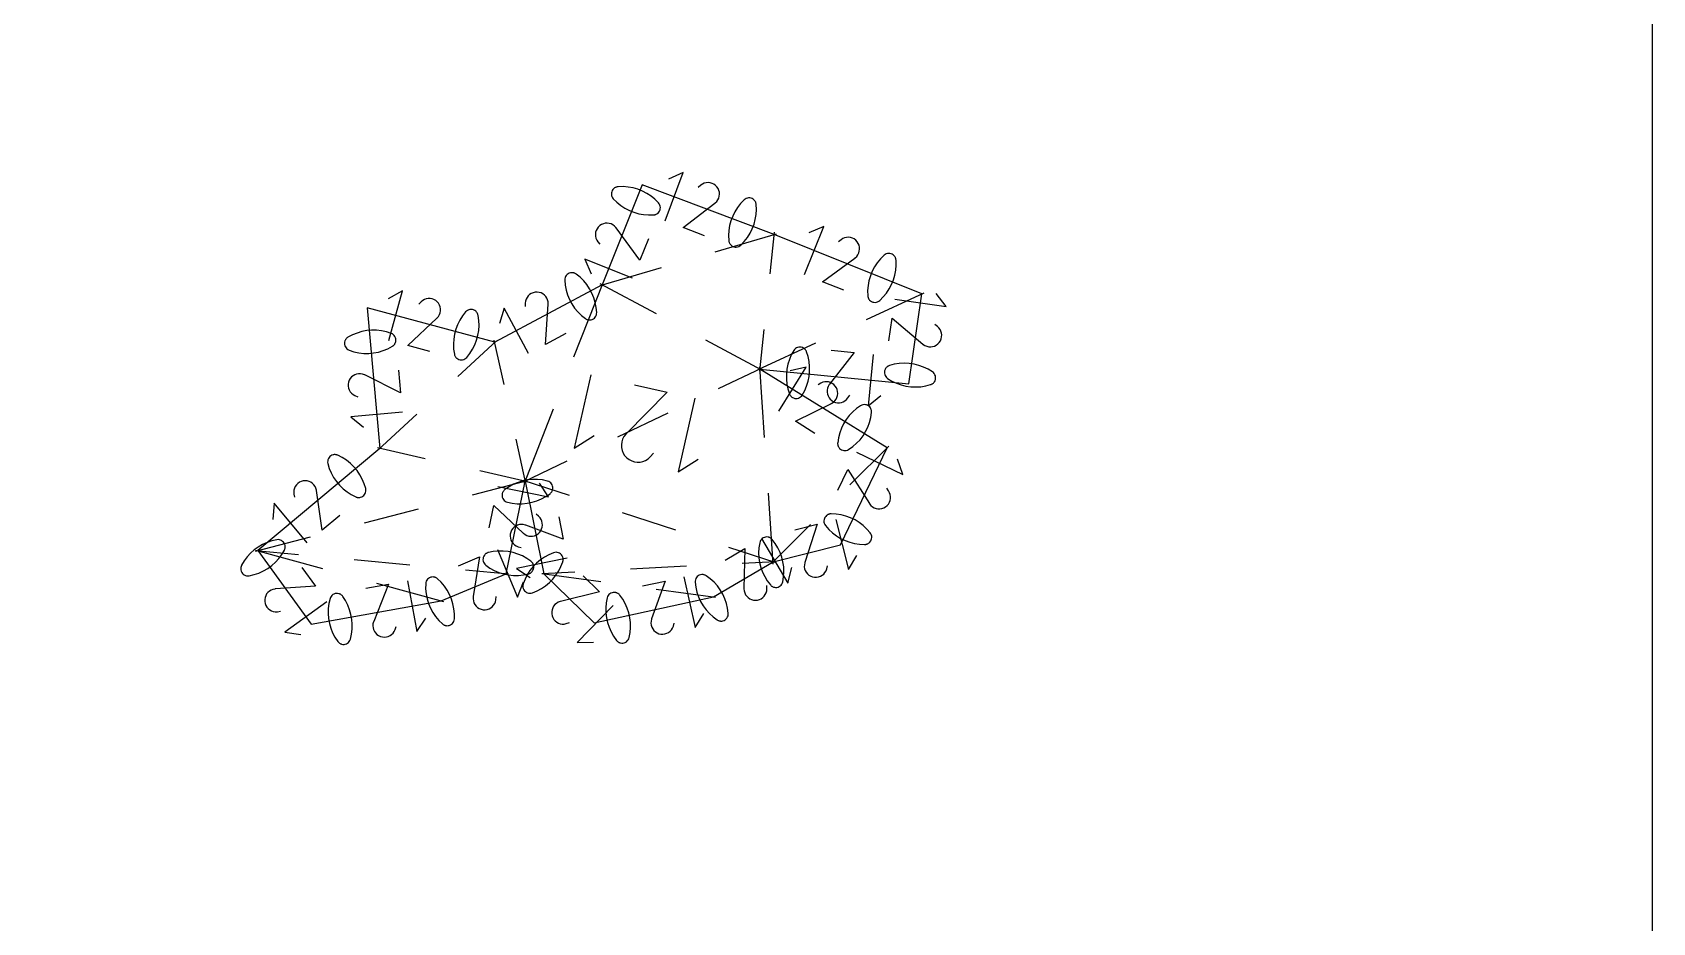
# Model space of a CAD drawing. Extents: x -2 to 214, y 3 to 282.
# Drawn here: x 198.3 to 214.39, y 175.1 to 183.94 of the extents above; entities that cross this region are included whole.
import ezdxf

# ---------------------------------------------------------------- set-up
doc = ezdxf.new("R2010")
doc.units = 0
doc.layers.add('Layer_1', color=7, linetype='CONTINUOUS')

msp = doc.modelspace()

# ---------------------------------------------------------------- linework, layer by layer
at = {"layer": 'Layer_1', "color": 5}
for points in [[(-1.511918, 3.023787), (214.388082, 3.023787), (214.388082, 282.423787), (-1.511918, 282.423787), (-1.511918, 3.023787)], [(203.197213, 179.486343), (203.382019, 178.567219), (203.882187, 178.078653), (205.063996, 178.337772), (205.657443, 178.686098), (206.324619, 178.85456), (206.789616, 179.818479), (205.52658, 180.59967), (207.004285, 180.451645), (207.133031, 181.344635), (205.668488, 181.935788), (204.358896, 182.429395), (203.960941, 181.435923), (202.894438, 180.864621), (201.626618, 181.205312), (201.751903, 179.811403), (200.541145, 178.79729), (201.070848, 178.066934), (202.36308, 178.298402), (203.008166, 178.568083), (203.197213, 179.486343)]]:
    msp.add_lwpolyline(points, dxfattribs=at)
at = {"layer": 'Layer_1', "color": 1}
for points in [[(204.514912, 182.148016), (204.514912, 182.148016), (204.523474, 182.157414), (204.530071, 182.16793), (204.534678, 182.179272), (204.537289, 182.19115), (204.537853, 182.203275), (204.536407, 182.215357), (204.532879, 182.227105), (204.52728, 182.238228), (204.519579, 182.248437), (204.519579, 182.248437), (204.48403, 182.283941), (204.4454, 182.315363), (204.404051, 182.342558), (204.360328, 182.36539), (204.314583, 182.383714), (204.267167, 182.397391), (204.218437, 182.406277), (204.168742, 182.410235), (204.118432, 182.409142), (204.118432, 182.409142), (204.113161, 182.408542), (204.107958, 182.407554), (204.102846, 182.406214), (204.097861, 182.404485), (204.093021, 182.402404), (204.088365, 182.39997), (204.083913, 182.397218), (204.0797, 182.394149), (204.075749, 182.390797), (204.075749, 182.390797), (204.067071, 182.381357), (204.060379, 182.370802), (204.055697, 182.359432), (204.053045, 182.347533), (204.052441, 182.335397), (204.053898, 182.323304), (204.057437, 182.311546), (204.063074, 182.300405), (204.070825, 182.290175), (204.070825, 182.290175), (204.106402, 182.254763), (204.145049, 182.223411), (204.186416, 182.196262), (204.230146, 182.173454), (204.275891, 182.155131), (204.323297, 182.141433), (204.372012, 182.132497), (204.42169, 182.128468), (204.471972, 182.129491), (204.471972, 182.129491), (204.477232, 182.130091), (204.482407, 182.131079), (204.487483, 182.132419), (204.492443, 182.134148), (204.497273, 182.136229), (204.501951, 182.138664), (204.506459, 182.14145), (204.510788, 182.14459), (204.514912, 182.148083)], [(204.584233, 182.070644), (204.764971, 182.550158), (204.618177, 182.483705)], [(204.977033, 181.922587), (204.764068, 182.002858), (205.080259, 182.245481), (205.080259, 182.245481), (205.080605, 182.245686), (205.08094, 182.245894), (205.081272, 182.246109), (205.081596, 182.246338), (205.081921, 182.246575), (205.082249, 182.246829), (205.082577, 182.247097), (205.082912, 182.247379), (205.083254, 182.247686), (205.083254, 182.247686), (205.097955, 182.262069), (205.109519, 182.278364), (205.117904, 182.296119), (205.12308, 182.31488), (205.124985, 182.334194), (205.123609, 182.353611), (205.118917, 182.372675), (205.110859, 182.390938), (205.099401, 182.407946), (205.099401, 182.407946), (205.084927, 182.422551), (205.068575, 182.434051), (205.050795, 182.442402), (205.032031, 182.447552), (205.012724, 182.449457), (204.993317, 182.448081), (204.97426, 182.443351), (204.955997, 182.435237), (204.938968, 182.423683), (204.914877, 182.402129)], [(205.236293, 181.832096), (205.236293, 181.832096), (205.245867, 181.823728), (205.256514, 181.81735), (205.267951, 181.812976), (205.279879, 181.810612), (205.292014, 181.810277), (205.304062, 181.81197), (205.315735, 181.815734), (205.326742, 181.821562), (205.336792, 181.829468), (205.336792, 181.829468), (205.371559, 181.865741), (205.40218, 181.905005), (205.428518, 181.946908), (205.450447, 181.99109), (205.467825, 182.037201), (205.480525, 182.084886), (205.488409, 182.133788), (205.491337, 182.183554), (205.489185, 182.233832), (205.489185, 182.233832), (205.48848, 182.239089), (205.487386, 182.244271), (205.48594, 182.249355), (205.484105, 182.254304), (205.481918, 182.259098), (205.479413, 182.263706), (205.476591, 182.268098), (205.473451, 182.27225), (205.469994, 182.27613), (205.469994, 182.27613), (205.460363, 182.284618), (205.449674, 182.291092), (205.438212, 182.29554), (205.42626, 182.297939), (205.414114, 182.298292), (205.402053, 182.296599), (205.390369, 182.29282), (205.379348, 182.286957), (205.36928, 182.278995), (205.36928, 182.278995), (205.334605, 182.242698), (205.304055, 182.203416), (205.277762, 182.161502), (205.255858, 182.117313), (205.238477, 182.071202), (205.225752, 182.02352), (205.217822, 181.974632), (205.214823, 181.924884), (205.216869, 181.874631), (205.216869, 181.874631), (205.217575, 181.869388), (205.218633, 181.864231), (205.220079, 181.859186), (205.221914, 181.854261), (205.224101, 181.849477), (205.226641, 181.844849), (205.229534, 181.840397), (205.232744, 181.836135), (205.2363, 181.832082)], [(204.419115, 181.890668), (204.334487, 181.6794), (204.098408, 182.000509), (204.098408, 182.000509), (204.098211, 182.000854), (204.09801, 182.001197), (204.097801, 182.001532), (204.097579, 182.001863), (204.09735, 182.002191), (204.097103, 182.002523), (204.096842, 182.002855), (204.096563, 182.003197), (204.096267, 182.003546), (204.096267, 182.003546), (204.082188, 182.018539), (204.066136, 182.030435), (204.048557, 182.039184), (204.029906, 182.04474), (204.010634, 182.047068), (203.991196, 182.046116), (203.972036, 182.041815), (203.953611, 182.034135), (203.93637, 182.023026), (203.93637, 182.023026), (203.921473, 182.008855), (203.90964, 181.992744), (203.900927, 181.97514), (203.895392, 181.956482), (203.893092, 181.93722), (203.894079, 181.917789), (203.898419, 181.898641), (203.906158, 181.880215), (203.917356, 181.862954), (203.938409, 181.838421)], [(205.080919, 181.763784), (205.689782, 181.942022)], [(205.626829, 181.543556), (205.670831, 181.957854)], [(205.968822, 181.538253), (206.160627, 182.013445), (206.012334, 181.950414)], [(206.35808, 181.381126), (206.147038, 181.466311), (206.468768, 181.70154), (206.468768, 181.70154), (206.469121, 181.701734), (206.469459, 181.701935), (206.469795, 181.702143), (206.470126, 181.702366), (206.470458, 181.702595), (206.470786, 181.702838), (206.471121, 181.703099), (206.471463, 181.703378), (206.471812, 181.703674), (206.471812, 181.703674), (206.486844, 181.717711), (206.498782, 181.733735), (206.507577, 181.751289), (206.513186, 181.769926), (206.51555, 181.789191), (206.514633, 181.808633), (206.510382, 181.827803), (206.502751, 181.84625), (206.491692, 181.863518), (206.491692, 181.863518), (206.477559, 181.878455), (206.46148, 181.890329), (206.443897, 181.899089), (206.425256, 181.904673), (206.405998, 181.907037), (206.386567, 181.906084), (206.367404, 181.901798), (206.348958, 181.894107), (206.331664, 181.882953), (206.307079, 181.861962)], [(204.263018, 181.500993), (203.787322, 181.691542), (203.850744, 181.543415)], [(203.939644, 181.42969), (204.548507, 181.607927)], [(206.615174, 181.284648), (206.615174, 181.284648), (206.624551, 181.276062), (206.63505, 181.269437), (206.646381, 181.264798), (206.658248, 181.262159), (206.670373, 181.261545), (206.68246, 181.262974), (206.694214, 181.266463), (206.705355, 181.272033), (206.715585, 181.279706), (206.715585, 181.279706), (206.751184, 181.315164), (206.782705, 181.353708), (206.81001, 181.394987), (206.832955, 181.43865), (206.851401, 181.484345), (206.865202, 181.531723), (206.874219, 181.580431), (206.878311, 181.630117), (206.877323, 181.680426), (206.877323, 181.680426), (206.876759, 181.6857), (206.875807, 181.690907), (206.874466, 181.696019), (206.872737, 181.701011), (206.870691, 181.705855), (206.868292, 181.710518), (206.865541, 181.714977), (206.862507, 181.7192), (206.859155, 181.723158), (206.859155, 181.723158), (206.849729, 181.731868), (206.839192, 181.738589), (206.827836, 181.743302), (206.815944, 181.745983), (206.803808, 181.746618), (206.791711, 181.745207), (206.779943, 181.741714), (206.768788, 181.736109), (206.758536, 181.728383), (206.758536, 181.728383), (206.723004, 181.692872), (206.691551, 181.65431), (206.664292, 181.613018), (206.641368, 181.569347), (206.622921, 181.523652), (206.609096, 181.476281), (206.600033, 181.427587), (206.595874, 181.377919), (206.596756, 181.327634), (206.596756, 181.327634), (206.59732, 181.322375), (206.598273, 181.317199), (206.599613, 181.312119), (206.601307, 181.307152), (206.603388, 181.302319), (206.605822, 181.297634), (206.608609, 181.293119), (206.611714, 181.288783), (206.615171, 181.284648)], [(203.838065, 181.0871), (203.838065, 181.0871), (203.850667, 181.0888), (203.862478, 181.092617), (203.873297, 181.098347), (203.882928, 181.105773), (203.891169, 181.114684), (203.897815, 181.124879), (203.902666, 181.136143), (203.905527, 181.148265), (203.90619, 181.161035), (203.90619, 181.161035), (203.901773, 181.211084), (203.892372, 181.259982), (203.878173, 181.307392), (203.859348, 181.352985), (203.836079, 181.396423), (203.808545, 181.437373), (203.776922, 181.475501), (203.741394, 181.510476), (203.702137, 181.541958), (203.702137, 181.541958), (203.69772, 181.544889), (203.693102, 181.547482), (203.688315, 181.549729), (203.683386, 181.551617), (203.678349, 181.553134), (203.673226, 181.554277), (203.668055, 181.555035), (203.662855, 181.555398), (203.657665, 181.555356), (203.657665, 181.555356), (203.644934, 181.553698), (203.633024, 181.549913), (203.622134, 181.544212), (203.612453, 181.5368), (203.604188, 181.527889), (203.597534, 181.517686), (203.592687, 181.506405), (203.589847, 181.494248), (203.589209, 181.481428), (203.589209, 181.481428), (203.593707, 181.431432), (203.603165, 181.382576), (203.617406, 181.335191), (203.636252, 181.289612), (203.659521, 181.246175), (203.687034, 181.20521), (203.718615, 181.167054), (203.754083, 181.13204), (203.793263, 181.100506), (203.793263, 181.100506), (203.797669, 181.097577), (203.802258, 181.094995), (203.80701, 181.092762), (203.811914, 181.090889), (203.816948, 181.089375), (203.822095, 181.088236), (203.827344, 181.087474), (203.832671, 181.087093), (203.838065, 181.0871)], [(203.68025, 180.7194), (203.969034, 181.456585)], [(204.499097, 181.14848), (203.941369, 181.446376)], [(201.844074, 180.881565), (201.97706, 181.376452), (201.83747, 181.295966)], [(202.249465, 180.772623), (202.029677, 180.831685), (202.320631, 181.104065), (202.320631, 181.104065), (202.320952, 181.104298), (202.321266, 181.104541), (202.321572, 181.104788), (202.321876, 181.105046), (202.322176, 181.105314), (202.322476, 181.105596), (202.322775, 181.105896), (202.323082, 181.106213), (202.323393, 181.106549), (202.323393, 181.106549), (202.336618, 181.1223), (202.346531, 181.139646), (202.353143, 181.158135), (202.356455, 181.177312), (202.35648, 181.196722), (202.353224, 181.215913), (202.34669, 181.234431), (202.336887, 181.251819), (202.32382, 181.267623), (202.32382, 181.267623), (202.307983, 181.280743), (202.290588, 181.290589), (202.272078, 181.297158), (202.252897, 181.300449), (202.233494, 181.30046), (202.214321, 181.297179), (202.195818, 181.29061), (202.178433, 181.280747), (202.162618, 181.267585), (202.140746, 181.243779)], [(203.599274, 180.951513), (203.398659, 180.844047), (203.424172, 181.241782), (203.424172, 181.241782), (203.424246, 181.242174), (203.42431, 181.242566), (203.424363, 181.242957), (203.424409, 181.243352), (203.424444, 181.243754), (203.424469, 181.244164), (203.424483, 181.244587), (203.424486, 181.245028), (203.424483, 181.245487), (203.424483, 181.245487), (203.423333, 181.266022), (203.41868, 181.285453), (203.410837, 181.303452), (203.40012, 181.319697), (203.386848, 181.333861), (203.37133, 181.345612), (203.353888, 181.354633), (203.334838, 181.360591), (203.314494, 181.363163), (203.314494, 181.363163), (203.293969, 181.361879), (203.274552, 181.357141), (203.256561, 181.349253), (203.240329, 181.338518), (203.226186, 181.325239), (203.214457, 181.309717), (203.205471, 181.292258), (203.199559, 181.273166), (203.197043, 181.252743), (203.197407, 181.220422)], [(207.153164, 181.353969), (206.581442, 181.088846)], [(206.866768, 181.293369), (207.373968, 181.220245), (207.277437, 181.349263)], [(202.51633, 180.707913), (202.51633, 180.707913), (202.526677, 180.700523), (202.537899, 180.695217), (202.549707, 180.691978), (202.561811, 180.690796), (202.573918, 180.69165), (202.585743, 180.694529), (202.59699, 180.699415), (202.607375, 180.70629), (202.616604, 180.715142), (202.616604, 180.715142), (202.647659, 180.754639), (202.674294, 180.796711), (202.696409, 180.840985), (202.713911, 180.887103), (202.726699, 180.934693), (202.734675, 180.98339), (202.737744, 181.032829), (202.735801, 181.082644), (202.728752, 181.132471), (202.728752, 181.132471), (202.727539, 181.137632), (202.725951, 181.142684), (202.723997, 181.147598), (202.7217, 181.15235), (202.719068, 181.156908), (202.716119, 181.161247), (202.712866, 181.165339), (202.709328, 181.169163), (202.705518, 181.172687), (202.705518, 181.172687), (202.695104, 181.180198), (202.683833, 181.185596), (202.67199, 181.188898), (202.659862, 181.190125), (202.647737, 181.189293), (202.635901, 181.186414), (202.624644, 181.18151), (202.614247, 181.174596), (202.605005, 181.165692), (202.605005, 181.165692), (202.574048, 181.126177), (202.547484, 181.084094), (202.525414, 181.03981), (202.507934, 180.993691), (202.495146, 180.946102), (202.487145, 180.897408), (202.484034, 180.847977), (202.485903, 180.798171), (202.49286, 180.748363), (202.49286, 180.748363), (202.494067, 180.743212), (202.49564, 180.738185), (202.497577, 180.733303), (202.499866, 180.728579), (202.502502, 180.724032), (202.505472, 180.719675), (202.508774, 180.715526), (202.512397, 180.7116), (202.51633, 180.707913)], [(203.229245, 180.753302), (202.987271, 181.205016), (202.940659, 181.050771)], [(201.908008, 180.861273), (201.908008, 180.861273), (201.911373, 180.873532), (201.912484, 180.885897), (201.911451, 180.898096), (201.908385, 180.909864), (201.903407, 180.920935), (201.896627, 180.931042), (201.888164, 180.939914), (201.878127, 180.947291), (201.866634, 180.9529), (201.866634, 180.9529), (201.81885, 180.968422), (201.770174, 180.97891), (201.720986, 180.984399), (201.671664, 180.984921), (201.622582, 180.980508), (201.574125, 180.971198), (201.526658, 180.957024), (201.480571, 180.938016), (201.436234, 180.914214), (201.436234, 180.914214), (201.431807, 180.911297), (201.427612, 180.908062), (201.423675, 180.904534), (201.42001, 180.900738), (201.416641, 180.896695), (201.413582, 180.89243), (201.410862, 180.887968), (201.408492, 180.883328), (201.406499, 180.878534), (201.406499, 180.878534), (201.403045, 180.866169), (201.401867, 180.85373), (201.402847, 180.841471), (201.405881, 180.829667), (201.410845, 180.818573), (201.417629, 180.808455), (201.426113, 180.799579), (201.436188, 180.79221), (201.447738, 180.786604), (201.447738, 180.786604), (201.495504, 180.771177), (201.544167, 180.760756), (201.593344, 180.755316), (201.642662, 180.754819), (201.691744, 180.759228), (201.740209, 180.768517), (201.787679, 180.782646), (201.833783, 180.801579), (201.878134, 180.825289), (201.878134, 180.825289), (201.882555, 180.828196), (201.886728, 180.83141), (201.890644, 180.83491), (201.894288, 180.838688), (201.897646, 180.842731), (201.900712, 180.847021), (201.903467, 180.85155), (201.905905, 180.856306), (201.908008, 180.861273)], [(205.524237, 180.577604), (205.568239, 180.991903)], [(206.806863, 180.877892), (206.83934, 181.103148), (207.144419, 180.846693), (207.144419, 180.846693), (207.14469, 180.8464), (207.144965, 180.846114), (207.145248, 180.845839), (207.14554, 180.845571), (207.145844, 180.845303), (207.146161, 180.845042), (207.146493, 180.844777), (207.146842, 180.844512), (207.14723, 180.844244), (207.14723, 180.844244), (207.164442, 180.832987), (207.182847, 180.825208), (207.201992, 180.820848), (207.221426, 180.819839), (207.240702, 180.822125), (207.259368, 180.827646), (207.276975, 180.836335), (207.293072, 180.848142), (207.307211, 180.862998), (207.307211, 180.862998), (207.318349, 180.88028), (207.326053, 180.898724), (207.330375, 180.917887), (207.331363, 180.937321), (207.32907, 180.956586), (207.323531, 180.975234), (207.314803, 180.992824), (207.302939, 181.00891), (207.287989, 181.023046), (207.261749, 181.041927)], [(202.910754, 180.87966), (202.527115, 180.52601)], [(202.986312, 180.446399), (202.889675, 180.886292)], [(205.546152, 180.589218), (204.988424, 180.887114)], [(206.078169, 180.855463), (205.50645, 180.590336)], [(205.960034, 180.806963), (205.960034, 180.806963), (205.948625, 180.812579), (205.936694, 180.815997), (205.924517, 180.817278), (205.912381, 180.816484), (205.900574, 180.813683), (205.889369, 180.808928), (205.879061, 180.802285), (205.869928, 180.793818), (205.862255, 180.783588), (205.862255, 180.783588), (205.838008, 180.739582), (205.818539, 180.693753), (205.803884, 180.646481), (205.794084, 180.598139), (205.789173, 180.549103), (205.789187, 180.499757), (205.794169, 180.450474), (205.804156, 180.401632), (205.819181, 180.353604), (205.819181, 180.353604), (205.821227, 180.348708), (205.823626, 180.343981), (205.826342, 180.339447), (205.829376, 180.335133), (205.832692, 180.331062), (205.836304, 180.327255), (205.840174, 180.323742), (205.844288, 180.320542), (205.84862, 180.317681), (205.84862, 180.317681), (205.86011, 180.311959), (205.872108, 180.308459), (205.884328, 180.307115), (205.896495, 180.30787), (205.908324, 180.310657), (205.919539, 180.315413), (205.929854, 180.322073), (205.938991, 180.330579), (205.946671, 180.340866), (205.946671, 180.340866), (205.970819, 180.384871), (205.990218, 180.4307), (206.004823, 180.477973), (206.014602, 180.526317), (206.019513, 180.57535), (206.01952, 180.624697), (206.014588, 180.67398), (206.004675, 180.722822), (205.989742, 180.770849), (205.989742, 180.770849), (205.987731, 180.775735), (205.985367, 180.780441), (205.982686, 180.784942), (205.979652, 180.789232), (205.976336, 180.793296), (205.972695, 180.797113), (205.968769, 180.800673), (205.964557, 180.803961), (205.960077, 180.806963)], [(206.233857, 180.786329), (206.460312, 180.763645), (206.217315, 180.447736), (206.217315, 180.447736), (206.217033, 180.447454), (206.216761, 180.447165), (206.2165, 180.446872), (206.216243, 180.446568), (206.215989, 180.446254), (206.215742, 180.445926), (206.215491, 180.445584), (206.215241, 180.445221), (206.21499, 180.444836), (206.21499, 180.444836), (206.204492, 180.427152), (206.197517, 180.40843), (206.193989, 180.389115), (206.193824, 180.369652), (206.196928, 180.350496), (206.203253, 180.332085), (206.212701, 180.314873), (206.225189, 180.299301), (206.240644, 180.285822), (206.240644, 180.285822), (206.258393, 180.275439), (206.277153, 180.268543), (206.296485, 180.265057), (206.315945, 180.264913), (206.33509, 180.268049), (206.353484, 180.274392), (206.370678, 180.283871), (206.386232, 180.296419), (206.399708, 180.31197), (206.417435, 180.339003)], [(206.651542, 180.744482), (206.600463, 180.234595), (206.725177, 180.336625)], [(206.774383, 180.60522), (206.774383, 180.60522), (206.768276, 180.594068), (206.764346, 180.582293), (206.762547, 180.570185), (206.762812, 180.558025), (206.765105, 180.546105), (206.769366, 180.53471), (206.775558, 180.52412), (206.783622, 180.51463), (206.793511, 180.506519), (206.793511, 180.506519), (206.836422, 180.480389), (206.881363, 180.458954), (206.927958, 180.442265), (206.97583, 180.430376), (207.024605, 180.423345), (207.073905, 180.421221), (207.123358, 180.424065), (207.172588, 180.431921), (207.221222, 180.444854), (207.221222, 180.444854), (207.226203, 180.446671), (207.231029, 180.448851), (207.235675, 180.451373), (207.240117, 180.45422), (207.244329, 180.457378), (207.248287, 180.460821), (207.251966, 180.464539), (207.255353, 180.468508), (207.258387, 180.472709), (207.258387, 180.472709), (207.264603, 180.483942), (207.268618, 180.495777), (207.270487, 180.507927), (207.270261, 180.520116), (207.268004, 180.532057), (207.263739, 180.543466), (207.25753, 180.55406), (207.249426, 180.563557), (207.239482, 180.571674), (207.239482, 180.571674), (207.196566, 180.597709), (207.151619, 180.619073), (207.105024, 180.635714), (207.057152, 180.647578), (207.008377, 180.654609), (206.959076, 180.656757), (206.909627, 180.653963), (206.860401, 180.646174), (206.81177, 180.63334), (206.81177, 180.63334), (206.806779, 180.63153), (206.801977, 180.629367), (206.797359, 180.626863), (206.792943, 180.62403), (206.788741, 180.620872), (206.784769, 180.617401), (206.781043, 180.61363), (206.777576, 180.609566), (206.774383, 180.60522)], [(201.939317, 180.588463), (201.959689, 180.361789), (201.60367, 180.540936), (201.60367, 180.540936), (201.603338, 180.541159), (201.603003, 180.54137), (201.602664, 180.541575), (201.602319, 180.541769), (201.601966, 180.54196), (201.601595, 180.542143), (201.601211, 180.542319), (201.600809, 180.542499), (201.600385, 180.542676), (201.600385, 180.542676), (201.581039, 180.549654), (201.561336, 180.552977), (201.541701, 180.552804), (201.522559, 180.549301), (201.504331, 180.54263), (201.487443, 180.53295), (201.472316, 180.52043), (201.459376, 180.505232), (201.449047, 180.487515), (201.449047, 180.487515), (201.442196, 180.468127), (201.438954, 180.448403), (201.439173, 180.42876), (201.442697, 180.409622), (201.449382, 180.391408), (201.459077, 180.374542), (201.471625, 180.359439), (201.486879, 180.346528), (201.504687, 180.33622), (201.534578, 180.323904)], [(203.846532, 180.541875), (203.682564, 179.812831), (203.881104, 179.938501)], [(205.5466, 180.609241), (205.11268, 180.401847)], [(205.573086, 179.919614), (205.525066, 180.621811)], [(205.715129, 180.181784), (205.984683, 180.617602), (205.827852, 180.58061)], [(206.072133, 179.96097), (205.878578, 180.080685), (206.235515, 180.257995), (206.235515, 180.257995), (206.235903, 180.258125), (206.236291, 180.258266), (206.236644, 180.258414), (206.236997, 180.258577), (206.237349, 180.258746), (206.237702, 180.258933), (206.23809, 180.259131), (206.238478, 180.259346), (206.238866, 180.259582), (206.238866, 180.259582), (206.256061, 180.270867), (206.270539, 180.284636), (206.282184, 180.300448), (206.290866, 180.317865), (206.296468, 180.336449), (206.298867, 180.355767), (206.297914, 180.375378), (206.293519, 180.394851), (206.285542, 180.413742), (206.285542, 180.413742), (206.274144, 180.430859), (206.260312, 180.445288), (206.244486, 180.456898), (206.227059, 180.465562), (206.208478, 180.471143), (206.18917, 180.47351), (206.16956, 180.472533), (206.150076, 180.468081), (206.131142, 180.460016), (206.103357, 180.443496)], [(204.282078, 180.443926), (204.605865, 180.371102), (204.198347, 179.956736), (204.198347, 179.956736), (204.197888, 179.956377), (204.197429, 179.956006), (204.197006, 179.955629), (204.196583, 179.955234), (204.196159, 179.954824), (204.195736, 179.954394), (204.195313, 179.953939), (204.194889, 179.953459), (204.194466, 179.952951), (204.194466, 179.952951), (204.17615, 179.929206), (204.162748, 179.903333), (204.154228, 179.876), (204.150556, 179.847859), (204.151685, 179.819576), (204.157587, 179.791813), (204.168219, 179.765228), (204.183551, 179.740484), (204.20354, 179.718241), (204.20354, 179.718241), (204.227401, 179.70008), (204.253338, 179.686784), (204.280706, 179.678324), (204.308847, 179.674684), (204.337115, 179.675841), (204.364858, 179.681771), (204.391418, 179.692457), (204.416152, 179.707876), (204.438405, 179.728006), (204.468836, 179.764007)], [(204.879285, 180.309602), (204.715321, 179.580559), (204.913858, 179.706229)], [(201.976891, 180.170372), (201.466506, 180.1245), (201.590201, 180.021235)], [(202.119226, 180.150009), (201.735587, 179.796364)], [(203.189116, 179.46568), (203.477904, 180.202866)], [(204.612159, 180.162621), (204.111634, 179.923395)], [(206.309161, 179.822321), (206.309161, 179.822321), (206.316947, 179.81227), (206.326172, 179.803963), (206.33655, 179.797471), (206.347804, 179.792861), (206.359647, 179.790201), (206.3718, 179.789559), (206.383978, 179.791005), (206.395902, 179.79461), (206.407282, 179.800438), (206.407282, 179.800438), (206.448374, 179.829348), (206.485973, 179.861994), (206.519878, 179.898048), (206.549889, 179.937193), (206.575811, 179.979103), (206.59744, 180.023457), (206.614582, 180.069932), (206.627035, 180.118206), (206.634595, 180.167955), (206.634595, 180.167955), (206.634916, 180.17325), (206.634845, 180.178546), (206.634387, 180.183812), (206.63354, 180.189019), (206.63234, 180.194142), (206.630753, 180.199148), (206.628813, 180.204002), (206.62652, 180.208683), (206.623874, 180.213153), (206.623874, 180.213153), (206.616056, 180.223338), (206.60681, 180.231744), (206.596417, 180.23831), (206.585153, 180.24297), (206.5733, 180.245654), (206.561136, 180.2463), (206.548944, 180.244836), (206.537002, 180.241202), (206.525586, 180.235325), (206.525586, 180.235325), (206.484604, 180.206373), (206.447072, 180.173695), (206.413209, 180.13762), (206.383219, 180.098465), (206.357297, 180.056555), (206.335644, 180.012211), (206.31846, 179.965757), (206.305947, 179.917515), (206.298299, 179.867808), (206.298299, 179.867808), (206.297974, 179.862527), (206.298038, 179.85726), (206.298496, 179.852029), (206.299343, 179.846846), (206.300578, 179.841734), (206.302165, 179.836707), (206.304141, 179.831783), (206.306469, 179.826981), (206.309185, 179.822321)], [(203.201972, 179.464668), (203.105339, 179.904564)], [(206.419647, 179.44844), (206.805304, 179.834171)], [(201.561156, 179.326231), (201.561156, 179.326231), (201.573144, 179.330464), (201.583928, 179.336613), (201.593354, 179.344427), (201.601267, 179.353659), (201.607515, 179.364066), (201.611942, 179.375405), (201.614394, 179.38742), (201.614719, 179.39987), (201.612764, 179.412506), (201.612764, 179.412506), (201.59823, 179.4606), (201.579053, 179.506553), (201.555477, 179.550068), (201.527745, 179.590864), (201.496104, 179.628639), (201.460795, 179.663112), (201.42206, 179.693988), (201.380143, 179.720975), (201.335287, 179.743789), (201.335287, 179.743789), (201.330366, 179.745758), (201.325314, 179.747352), (201.32017, 179.748573), (201.31496, 179.749416), (201.309718, 179.749875), (201.304472, 179.749949), (201.299254, 179.749635), (201.29409, 179.748933), (201.289017, 179.747832), (201.289017, 179.747832), (201.276895, 179.743609), (201.266005, 179.737475), (201.256505, 179.729671), (201.248542, 179.720442), (201.24227, 179.710032), (201.237836, 179.698687), (201.235394, 179.686653), (201.235094, 179.674172), (201.237084, 179.661493), (201.237084, 179.661493), (201.251686, 179.613466), (201.270916, 179.567566), (201.294523, 179.524083), (201.322269, 179.483309), (201.353914, 179.44553), (201.389205, 179.411042), (201.427905, 179.380132), (201.469773, 179.353091), (201.514562, 179.330214), (201.514562, 179.330214), (201.519472, 179.328245), (201.524492, 179.326651), (201.5296, 179.325437), (201.534783, 179.324601), (201.540018, 179.324149), (201.545292, 179.324082), (201.550584, 179.324407), (201.555879, 179.325123), (201.561156, 179.326231)], [(202.203939, 179.709736), (201.730253, 179.816271)], [(203.611109, 179.684166), (203.177189, 179.476775)], [(206.483793, 179.77423), (206.945339, 179.551578), (206.8922, 179.7037)], [(203.218859, 179.481474), (202.745174, 179.58801)], [(203.468753, 179.401358), (203.468753, 179.401358), (203.470771, 179.413914), (203.470531, 179.426325), (203.468178, 179.43834), (203.463856, 179.449707), (203.457704, 179.46017), (203.449869, 179.46948), (203.440488, 179.477382), (203.429711, 179.483623), (203.417678, 179.487951), (203.417678, 179.487951), (203.36849, 179.498196), (203.318963, 179.503339), (203.269472, 179.503452), (203.220383, 179.498616), (203.172074, 179.488904), (203.124907, 179.474387), (203.079265, 179.455143), (203.035514, 179.431246), (202.994023, 179.40277), (202.994023, 179.40277), (202.989938, 179.399386), (202.986121, 179.395714), (202.982586, 179.391781), (202.979358, 179.387611), (202.976444, 179.383226), (202.973869, 179.378654), (202.97165, 179.373923), (202.969798, 179.369051), (202.968338, 179.36407), (202.968338, 179.36407), (202.966242, 179.351405), (202.966422, 179.33891), (202.968733, 179.326831), (202.973026, 179.315425), (202.979168, 179.304937), (202.987007, 179.295617), (202.996408, 179.287715), (203.007224, 179.281477), (203.01931, 179.277163), (203.01931, 179.277163), (203.06847, 179.26701), (203.117975, 179.261937), (203.167456, 179.261867), (203.216534, 179.266728), (203.264847, 179.27644), (203.312017, 179.290935), (203.357674, 179.310134), (203.40145, 179.33396), (203.442965, 179.362348), (203.442965, 179.362348), (203.447043, 179.365717), (203.450842, 179.369361), (203.454356, 179.37327), (203.457566, 179.377419), (203.46047, 179.381804), (203.463048, 179.386401), (203.465296, 179.391205), (203.467201, 179.396194), (203.468753, 179.401358)], [(206.301403, 179.396148), (206.400287, 179.601129), (206.613841, 179.264622), (206.613841, 179.264622), (206.614014, 179.264262), (206.61419, 179.263909), (206.614377, 179.26356), (206.614575, 179.263214), (206.614783, 179.262872), (206.615005, 179.262523), (206.615241, 179.262173), (206.615495, 179.261814), (206.615771, 179.261447), (206.615771, 179.261447), (206.628788, 179.245522), (206.643989, 179.232558), (206.66093, 179.222627), (206.679154, 179.215804), (206.698222, 179.212174), (206.717684, 179.211807), (206.737094, 179.214788), (206.756, 179.221188), (206.77396, 179.23109), (206.77396, 179.23109), (206.789792, 179.24421), (206.8027, 179.259471), (206.812596, 179.27644), (206.819394, 179.294675), (206.82301, 179.313735), (206.823352, 179.333188), (206.820353, 179.352587), (206.813891, 179.371503), (206.803896, 179.389491), (206.784571, 179.415403)], [(201.35505, 179.144776), (201.18058, 178.998641), (201.12441, 179.393216), (201.12441, 179.393216), (201.124403, 179.393615), (201.124386, 179.39401), (201.124358, 179.394405), (201.124322, 179.3948), (201.124273, 179.395199), (201.124213, 179.395608), (201.124142, 179.396024), (201.124058, 179.396458), (201.123959, 179.396906), (201.123959, 179.396906), (201.118646, 179.416775), (201.110126, 179.434848), (201.098774, 179.450867), (201.08497, 179.464583), (201.069084, 179.475742), (201.051498, 179.484081), (201.032582, 179.489352), (201.012717, 179.491299), (200.992274, 179.489666), (200.992274, 179.489666), (200.972444, 179.484222), (200.9544, 179.475622), (200.938398, 179.46423), (200.924699, 179.450409), (200.913562, 179.434523), (200.905247, 179.416937), (200.900012, 179.398011), (200.898118, 179.378114), (200.899825, 179.35761), (200.906775, 179.32604)], [(202.674647, 179.350777), (203.21869, 179.491916)], [(202.924801, 179.43381), (203.426716, 179.330478), (203.338077, 179.465038)], [(203.636005, 179.343616), (203.17611, 179.493208)], [(205.658956, 178.663958), (205.610936, 179.366155)], [(201.033242, 178.87524), (200.704199, 179.268086), (200.690035, 179.107576)], [(201.600689, 179.072164), (202.137669, 179.211469)], [(202.840152, 179.022659), (202.886045, 179.245572), (203.175238, 178.971326), (203.175238, 178.971326), (203.175492, 178.971015), (203.17575, 178.970716), (203.176018, 178.970426), (203.176289, 178.970137), (203.176579, 178.969855), (203.176879, 178.969573), (203.177193, 178.96929), (203.177528, 178.969005), (203.177884, 178.968712), (203.177884, 178.968712), (203.194394, 178.956449), (203.212298, 178.947584), (203.231146, 178.942084), (203.250486, 178.939915), (203.269864, 178.941043), (203.288829, 178.945439), (203.306923, 178.953063), (203.323698, 178.963882), (203.338698, 178.977866), (203.338698, 178.977866), (203.350851, 178.99445), (203.359646, 179.0124), (203.365107, 179.03127), (203.367252, 179.050613), (203.366105, 179.06998), (203.361692, 179.088928), (203.354033, 179.107008), (203.343153, 179.123772), (203.329074, 179.138779), (203.304013, 179.159194)], [(203.529498, 179.133565), (203.57436, 178.910443), (203.200995, 179.049875), (203.200995, 179.049875), (203.200642, 179.050062), (203.200285, 179.050235), (203.199929, 179.050401), (203.199562, 179.050556), (203.199188, 179.050704), (203.198804, 179.050849), (203.198402, 179.050987), (203.197982, 179.051117), (203.197541, 179.051248), (203.197541, 179.051248), (203.177552, 179.056084), (203.157606, 179.057248), (203.138105, 179.054945), (203.119457, 179.049385), (203.102062, 179.040774), (203.086321, 179.029319), (203.072643, 179.015229), (203.061432, 178.998716), (203.053089, 178.979983), (203.053089, 178.979983), (203.048379, 178.959966), (203.0473, 178.940006), (203.049649, 178.920505), (203.055234, 178.90186), (203.063856, 178.884483), (203.075321, 178.868766), (203.089436, 178.855117), (203.106002, 178.843934), (203.124826, 178.835623), (203.155874, 178.826623)], [(204.6911, 179.000423), (204.163552, 179.172018)], [(205.641755, 178.670406), (206.027411, 179.056134)], [(205.872651, 179.004706), (206.093314, 179.060423), (205.972297, 178.680686), (205.972297, 178.680686), (205.972131, 178.680323), (205.971972, 178.67996), (205.971824, 178.679593), (205.971686, 178.679222), (205.971556, 178.678841), (205.971432, 178.678446), (205.971316, 178.678041), (205.971203, 178.677614), (205.971097, 178.677169), (205.971097, 178.677169), (205.967241, 178.656966), (205.967055, 178.636988), (205.9703, 178.617624), (205.976766, 178.599269), (205.986217, 178.582314), (205.998427, 178.567155), (206.013166, 178.554184), (206.030209, 178.543791), (206.049329, 178.536372), (206.049329, 178.536372), (206.069551, 178.53265), (206.089539, 178.532544), (206.108903, 178.535846), (206.127251, 178.542334), (206.144188, 178.551795), (206.159325, 178.564016), (206.172269, 178.578779), (206.182626, 178.595875), (206.190007, 178.61508), (206.197478, 178.646534)], [(206.188221, 179.145958), (206.188221, 179.145958), (206.179035, 179.137167), (206.171736, 179.127127), (206.16636, 179.116127), (206.162948, 179.104454), (206.161537, 179.092396), (206.162172, 179.080246), (206.164889, 179.068283), (206.169715, 179.056804), (206.176696, 179.04609), (206.176696, 179.04609), (206.209734, 179.008237), (206.246123, 178.974247), (206.285514, 178.944285), (206.327576, 178.918519), (206.371959, 178.897105), (206.418324, 178.880217), (206.466334, 178.868015), (206.515642, 178.860667), (206.565909, 178.858331), (206.565909, 178.858331), (206.571208, 178.858564), (206.576468, 178.859185), (206.581657, 178.86019), (206.586755, 178.861566), (206.591722, 178.863305), (206.596534, 178.865397), (206.601162, 178.867831), (206.605575, 178.870597), (206.609745, 178.873688), (206.609745, 178.873688), (206.619058, 178.882521), (206.626456, 178.892593), (206.631903, 178.903617), (206.63536, 178.915305), (206.636807, 178.927373), (206.636172, 178.939537), (206.633455, 178.95151), (206.628594, 178.963011), (206.62156, 178.973746), (206.62156, 178.973746), (206.58849, 179.011511), (206.55208, 179.045434), (206.512668, 179.075349), (206.470602, 179.101095), (206.426216, 179.122505), (206.379857, 179.139417), (206.331866, 179.151662), (206.282582, 179.159081), (206.232347, 179.161505), (206.232347, 179.161505), (206.227041, 179.161276), (206.221809, 179.160662), (206.216655, 179.159667), (206.211589, 179.158298), (206.206629, 179.156552), (206.201796, 179.154442), (206.197104, 179.151969), (206.192575, 179.14914), (206.188221, 179.145958)], [(206.279651, 179.10747), (206.405109, 178.610621), (206.487666, 178.748998)], [(200.813066, 178.847261), (200.813066, 178.847261), (200.80968, 178.859516), (200.8043, 178.870703), (200.79716, 178.880651), (200.788499, 178.889189), (200.778554, 178.896145), (200.767555, 178.901352), (200.75574, 178.904637), (200.74334, 178.905829), (200.730598, 178.904757), (200.730598, 178.904757), (200.681607, 178.893609), (200.63443, 178.877681), (200.589377, 178.857199), (200.546751, 178.832377), (200.506859, 178.803446), (200.470011, 178.770627), (200.436508, 178.734136), (200.406663, 178.694205), (200.380783, 178.651049), (200.380783, 178.651049), (200.378472, 178.646273), (200.376529, 178.641348), (200.374952, 178.6363), (200.373749, 178.631163), (200.372927, 178.625967), (200.372486, 178.620735), (200.372436, 178.615507), (200.372779, 178.610311), (200.373523, 178.605171), (200.373523, 178.605171), (200.376888, 178.592785), (200.382251, 178.581496), (200.389373, 178.571473), (200.398023, 178.562887), (200.407972, 178.555905), (200.418978, 178.550691), (200.430814, 178.547414), (200.443242, 178.546246), (200.456031, 178.547347), (200.456031, 178.547347), (200.504957, 178.558569), (200.552088, 178.57455), (200.59711, 178.595067), (200.639722, 178.619906), (200.679611, 178.648838), (200.716476, 178.681642), (200.750007, 178.718095), (200.779902, 178.757973), (200.805849, 178.801058), (200.805849, 178.801058), (200.808152, 178.80582), (200.810093, 178.810717), (200.811662, 178.815726), (200.812855, 178.820838), (200.81367, 178.826031), (200.814104, 178.831287), (200.814149, 178.836589), (200.813804, 178.84192), (200.813066, 178.847261)], [(200.519665, 178.79172), (201.063712, 178.932859)], [(205.608145, 178.93094), (205.608145, 178.93094), (205.595505, 178.93234), (205.583123, 178.931494), (205.571238, 178.928559), (205.560094, 178.923683), (205.549944, 178.91703), (205.541029, 178.908747), (205.533593, 178.898992), (205.527885, 178.887922), (205.524153, 178.875691), (205.524153, 178.875691), (205.516324, 178.826063), (205.513608, 178.776346), (205.515901, 178.726907), (205.52313, 178.678115), (205.535195, 178.630334), (205.552001, 178.583937), (205.573453, 178.539289), (205.59946, 178.496759), (205.629933, 178.456708), (205.629933, 178.456708), (205.63351, 178.452795), (205.637363, 178.449162), (205.641462, 178.445825), (205.645787, 178.442801), (205.650309, 178.440106), (205.655001, 178.43776), (205.659838, 178.43577), (205.664791, 178.434162), (205.669839, 178.432945), (205.669839, 178.432945), (205.682592, 178.431474), (205.695063, 178.432264), (205.707015, 178.43516), (205.718198, 178.440007), (205.728372, 178.446654), (205.737297, 178.45494), (205.744734, 178.464716), (205.750431, 178.475821), (205.75415, 178.488108), (205.75415, 178.488108), (205.76189, 178.537706), (205.764535, 178.587398), (205.762172, 178.636822), (205.754919, 178.685608), (205.742854, 178.733384), (205.726072, 178.779789), (205.704665, 178.824454), (205.678722, 178.867009), (205.648344, 178.907092), (205.648344, 178.907092), (205.644778, 178.911001), (205.64095, 178.914617), (205.636876, 178.917933), (205.632575, 178.920939), (205.628056, 178.923623), (205.623336, 178.925973), (205.618429, 178.927984), (205.613349, 178.929642), (205.608117, 178.93094)], [(205.543541, 178.916338), (205.802939, 178.4744), (205.843501, 178.630341)], [(200.519051, 178.799343), (200.946092, 178.759666)], [(200.519742, 178.803153), (201.184584, 178.621102)], [(201.498468, 178.708348), (202.050844, 178.657026)], [(202.533839, 178.647501), (202.743816, 178.735282), (202.680372, 178.341812), (202.680372, 178.341812), (202.680259, 178.341431), (202.680157, 178.341046), (202.680065, 178.340661), (202.679984, 178.340273), (202.679914, 178.339878), (202.679846, 178.339473), (202.679794, 178.339049), (202.679744, 178.338612), (202.679705, 178.338157), (202.679705, 178.338157), (202.678883, 178.317607), (202.68166, 178.29782), (202.687745, 178.279151), (202.696857, 178.261957), (202.708714, 178.24659), (202.723037, 178.233403), (202.739533, 178.222756), (202.757927, 178.215006), (202.777936, 178.210501), (202.777936, 178.210501), (202.798486, 178.209813), (202.818269, 178.21267), (202.836931, 178.218801), (202.854115, 178.227935), (202.869465, 178.239802), (202.882623, 178.254129), (202.893238, 178.270646), (202.90095, 178.289085), (202.905406, 178.309173), (202.908136, 178.341385)], [(202.791423, 178.752417), (202.791423, 178.752417), (202.78466, 178.74165), (202.780032, 178.730132), (202.777502, 178.718155), (202.77704, 178.706002), (202.778614, 178.693965), (202.782187, 178.682334), (202.787733, 178.671394), (202.795215, 178.661439), (202.804599, 178.65275), (202.804599, 178.65275), (202.845874, 178.624101), (202.889453, 178.600013), (202.934965, 178.580568), (202.982039, 178.56584), (203.030307, 178.555902), (203.079392, 178.550836), (203.128926, 178.550712), (203.17854, 178.555616), (203.227859, 178.565614), (203.227859, 178.565614), (203.232939, 178.567131), (203.237888, 178.569018), (203.242675, 178.571258), (203.247279, 178.573833), (203.251675, 178.576733), (203.25583, 178.579933), (203.259725, 178.583422), (203.26333, 178.587183), (203.266622, 178.591197), (203.266622, 178.591197), (203.273497, 178.602038), (203.278218, 178.613609), (203.28081, 178.625628), (203.281315, 178.63781), (203.279763, 178.649861), (203.276186, 178.661506), (203.270622, 178.672453), (203.263101, 178.682418), (203.253661, 178.691114), (203.253661, 178.691114), (203.212379, 178.719668), (203.168793, 178.743685), (203.123274, 178.763081), (203.076196, 178.777788), (203.027932, 178.787726), (202.978847, 178.792817), (202.929317, 178.792986), (202.879713, 178.788157), (202.830405, 178.778251), (202.830405, 178.778251), (202.825332, 178.776741), (202.820411, 178.774871), (202.815652, 178.772648), (202.811073, 178.770084), (202.806691, 178.767184), (202.802518, 178.763956), (202.798574, 178.760414), (202.79487, 178.756565), (202.791423, 178.752417)], [(202.921132, 178.809408), (203.118783, 178.336619), (203.179941, 178.485695)], [(203.612242, 178.722025), (203.109854, 178.621007), (203.244033, 178.531786)], [(203.568981, 178.733321), (203.568981, 178.733321), (203.563572, 178.744828), (203.556379, 178.754946), (203.547666, 178.763543), (203.537689, 178.770497), (203.526711, 178.775675), (203.514988, 178.778949), (203.502789, 178.780191), (203.490368, 178.779274), (203.477989, 178.776067), (203.477989, 178.776067), (203.431584, 178.756809), (203.387773, 178.733144), (203.346822, 178.705346), (203.309001, 178.673687), (203.274566, 178.638434), (203.243786, 178.599865), (203.216929, 178.558244), (203.194253, 178.513844), (203.176028, 178.466938), (203.176028, 178.466938), (203.174561, 178.461844), (203.173474, 178.456658), (203.172772, 178.45142), (203.172455, 178.446153), (203.172522, 178.440889), (203.17297, 178.435661), (203.173802, 178.4305), (203.175019, 178.425434), (203.176618, 178.420495), (203.176618, 178.420495), (203.182029, 178.408853), (203.189219, 178.398633), (203.197932, 178.389959), (203.207909, 178.382956), (203.218891, 178.377749), (203.230621, 178.374472), (203.242841, 178.373241), (203.255287, 178.374186), (203.267708, 178.377432), (203.267708, 178.377432), (203.314039, 178.39675), (203.35779, 178.42046), (203.398702, 178.448287), (203.436509, 178.479963), (203.470944, 178.515212), (203.501741, 178.553771), (203.528637, 178.59536), (203.551366, 178.639715), (203.569665, 178.68656), (203.569665, 178.68656), (203.571136, 178.691644), (203.572219, 178.696794), (203.572918, 178.702001), (203.573232, 178.70724), (203.573161, 178.712496), (203.572699, 178.717749), (203.571849, 178.722984), (203.57061, 178.728181), (203.568981, 178.733321)], [(205.181517, 178.703853), (205.377792, 178.819056), (205.367801, 178.420629), (205.367801, 178.420629), (205.367742, 178.420234), (205.367692, 178.419842), (205.367653, 178.419447), (205.367625, 178.419052), (205.367607, 178.41865), (205.367597, 178.418237), (205.3676, 178.417814), (205.367611, 178.417377), (205.367632, 178.416918), (205.367632, 178.416918), (205.369572, 178.396443), (205.374981, 178.377209), (205.383518, 178.359528), (205.39486, 178.343713), (205.408674, 178.330078), (205.424638, 178.318937), (205.442418, 178.310605), (205.461686, 178.305394), (205.482119, 178.30362), (205.482119, 178.30362), (205.502573, 178.305701), (205.521796, 178.31119), (205.539463, 178.319774), (205.555264, 178.331133), (205.568878, 178.344955), (205.579994, 178.360922), (205.588291, 178.378716), (205.593456, 178.398023), (205.595184, 178.41853), (205.593562, 178.450816)], [(205.678546, 178.679233), (205.218651, 178.828825)], [(200.979712, 178.629011), (201.113333, 178.444777), (200.715802, 178.416248), (200.715802, 178.416248), (200.715403, 178.416269), (200.715008, 178.416279), (200.714613, 178.416279), (200.714215, 178.416269), (200.713812, 178.416248), (200.713403, 178.416219), (200.71298, 178.416177), (200.712542, 178.416121), (200.712091, 178.416057), (200.712091, 178.416057), (200.691901, 178.412138), (200.673278, 178.404899), (200.656504, 178.394693), (200.641856, 178.381877), (200.629622, 178.366809), (200.620076, 178.349848), (200.613497, 178.331345), (200.610173, 178.311663), (200.610378, 178.291156), (200.610378, 178.291156), (200.614424, 178.270995), (200.621744, 178.252396), (200.631993, 178.23564), (200.644827, 178.22101), (200.659897, 178.20879), (200.676862, 178.199268), (200.695376, 178.192728), (200.715093, 178.189454), (200.735667, 178.189726), (200.767646, 178.19446)], [(202.283173, 178.535377), (202.283173, 178.535377), (202.270466, 178.534894), (202.258344, 178.532223), (202.247023, 178.527556), (202.236729, 178.521086), (202.227674, 178.513), (202.220082, 178.50349), (202.214176, 178.492744), (202.210169, 178.480951), (202.208288, 178.4683), (202.208288, 178.4683), (202.207897, 178.418061), (202.212575, 178.368489), (202.222177, 178.319936), (202.236553, 178.272752), (202.255561, 178.227286), (202.279049, 178.183891), (202.306879, 178.142912), (202.338897, 178.104699), (202.374965, 178.069605), (202.374965, 178.069605), (202.379082, 178.066264), (202.383428, 178.063241), (202.387979, 178.060549), (202.392707, 178.058199), (202.397575, 178.056206), (202.402563, 178.054576), (202.40764, 178.053328), (202.41278, 178.05247), (202.417951, 178.052015), (202.417951, 178.052015), (202.430782, 178.052446), (202.442999, 178.055074), (202.454386, 178.059709), (202.46473, 178.066162), (202.47381, 178.07424), (202.481409, 178.083758), (202.487314, 178.094525), (202.491304, 178.106354), (202.493164, 178.119054), (202.493164, 178.119054), (202.49347, 178.16925), (202.488729, 178.218787), (202.479084, 178.267319), (202.464687, 178.314489), (202.44568, 178.359955), (202.422213, 178.403364), (202.394425, 178.444364), (202.36247, 178.482612), (202.326487, 178.517749), (202.326487, 178.517749), (202.32238, 178.521086), (202.318062, 178.524099), (202.313543, 178.526773), (202.308841, 178.529108), (202.303976, 178.531094), (202.298959, 178.532721), (202.293809, 178.533984), (202.288542, 178.534873), (202.283173, 178.535377)], [(202.60322, 178.605707), (203.030261, 178.56603)], [(203.688734, 178.583246), (203.359861, 178.566062)], [(203.360034, 178.570221), (203.948178, 178.489989)], [(203.770082, 178.546338), (203.932888, 178.387306), (203.545881, 178.29207), (203.545881, 178.29207), (203.545486, 178.292024), (203.545094, 178.291968), (203.544702, 178.291901), (203.544314, 178.291826), (203.543923, 178.291738), (203.543521, 178.291636), (203.543115, 178.291523), (203.542692, 178.291396), (203.542254, 178.291255), (203.542254, 178.291255), (203.523017, 178.283988), (203.505883, 178.273708), (203.491073, 178.260814), (203.478803, 178.245711), (203.469286, 178.228792), (203.462738, 178.210462), (203.45938, 178.191115), (203.459425, 178.171155), (203.463091, 178.150976), (203.463091, 178.150976), (203.470481, 178.131789), (203.480839, 178.114693), (203.493772, 178.099905), (203.508888, 178.087653), (203.525808, 178.078156), (203.544134, 178.071633), (203.563488, 178.068314), (203.583473, 178.068412), (203.603708, 178.072155), (203.634428, 178.08222)], [(204.796732, 178.641129), (204.242733, 178.612187)], [(204.772186, 178.536097), (204.881935, 178.035548), (204.968806, 178.171258)], [(204.948193, 178.559059), (204.948193, 178.559059), (204.935666, 178.556872), (204.924014, 178.552596), (204.913424, 178.546451), (204.904089, 178.538658), (204.896205, 178.529429), (204.88996, 178.518984), (204.885551, 178.507539), (204.883152, 178.495316), (204.88299, 178.482528), (204.88299, 178.482528), (204.889354, 178.432691), (204.90065, 178.384194), (204.91669, 178.337374), (204.937275, 178.29255), (204.96222, 178.250051), (204.991331, 178.210204), (205.024415, 178.173339), (205.06128, 178.139776), (205.101733, 178.10985), (205.101733, 178.10985), (205.106263, 178.107091), (205.110979, 178.104678), (205.115848, 178.102621), (205.120846, 178.100928), (205.125941, 178.099608), (205.131102, 178.098663), (205.136302, 178.098109), (205.141509, 178.09795), (205.146694, 178.098194), (205.146694, 178.098194), (205.159349, 178.100346), (205.171103, 178.104593), (205.181764, 178.110714), (205.191148, 178.118496), (205.199057, 178.127725), (205.205312, 178.138178), (205.209715, 178.149639), (205.212078, 178.161898), (205.212216, 178.174732), (205.212216, 178.174732), (205.205774, 178.224516), (205.194418, 178.272967), (205.178339, 178.319759), (205.157733, 178.364569), (205.132788, 178.407068), (205.103698, 178.446929), (205.070653, 178.483822), (205.033848, 178.517428), (204.993469, 178.547414), (204.993469, 178.547414), (204.988953, 178.550166), (204.984269, 178.552572), (204.979432, 178.554614), (204.974458, 178.556297), (204.969371, 178.557609), (204.964178, 178.558548), (204.958907, 178.559105), (204.953566, 178.559278), (204.948179, 178.559059)], [(205.679604, 178.687255), (205.350731, 178.670075)], [(201.346265, 178.369699), (201.346265, 178.369699), (201.333756, 178.371981), (201.321342, 178.372006), (201.30928, 178.369907), (201.297825, 178.365825), (201.287232, 178.359898), (201.277759, 178.352261), (201.26966, 178.343053), (201.26319, 178.33241), (201.258611, 178.320468), (201.258611, 178.320468), (201.247325, 178.27151), (201.241138, 178.222103), (201.239973, 178.172623), (201.243769, 178.123446), (201.252458, 178.074939), (201.26597, 178.027479), (201.284243, 177.981438), (201.307209, 177.93719), (201.3348, 177.895107), (201.3348, 177.895107), (201.338095, 177.890951), (201.341683, 177.887056), (201.345542, 177.88344), (201.349645, 177.880121), (201.353966, 177.877119), (201.358482, 177.874444), (201.363167, 177.872123), (201.367996, 177.870172), (201.372946, 177.868606), (201.372946, 177.868606), (201.385565, 177.866246), (201.39806, 177.866158), (201.410185, 177.868211), (201.421679, 177.872264), (201.432297, 177.87818), (201.44178, 177.885822), (201.44988, 177.895054), (201.456343, 177.905732), (201.460915, 177.917727), (201.460915, 177.917727), (201.472105, 177.966661), (201.478225, 178.016049), (201.479344, 178.065512), (201.475527, 178.114686), (201.466838, 178.163193), (201.453344, 178.210659), (201.435119, 178.256714), (201.412221, 178.300981), (201.384722, 178.343092), (201.384722, 178.343092), (201.381437, 178.347241), (201.377874, 178.351118), (201.374043, 178.354709), (201.369961, 178.358008), (201.365643, 178.361003), (201.3611, 178.36368), (201.356344, 178.36603), (201.351395, 178.368041), (201.346265, 178.369699)], [(201.615287, 178.424757), (201.839308, 178.464885), (201.691998, 178.094557), (201.691998, 178.094557), (201.691804, 178.094207), (201.691624, 178.093855), (201.691451, 178.093502), (201.691286, 178.093138), (201.69113, 178.092768), (201.690979, 178.092384), (201.690834, 178.091985), (201.690693, 178.091569), (201.690555, 178.091131), (201.690555, 178.091131), (201.685295, 178.071249), (201.683708, 178.051331), (201.685599, 178.031787), (201.690763, 178.013026), (201.699004, 177.995451), (201.71012, 177.979473), (201.723917, 177.9655), (201.740191, 177.953939), (201.758744, 177.945201), (201.758744, 177.945201), (201.778654, 177.940072), (201.798586, 177.938569), (201.818134, 177.940506), (201.836891, 177.945691), (201.854449, 177.953943), (201.870405, 177.965073), (201.88435, 177.978895), (201.895883, 177.995221), (201.904589, 178.013866), (201.914245, 178.044716)], [(201.719642, 178.47459), (202.384483, 178.292543)], [(202.028488, 178.498766), (202.118838, 177.994354), (202.210885, 178.12661)], [(204.095452, 178.380801), (204.095452, 178.380801), (204.082865, 178.3826), (204.070458, 178.382145), (204.058488, 178.37958), (204.047199, 178.375061), (204.036841, 178.368728), (204.027669, 178.360731), (204.019933, 178.351217), (204.013879, 178.340333), (204.009759, 178.328226), (204.009759, 178.328226), (204.000375, 178.278865), (203.996096, 178.229258), (203.996844, 178.17977), (204.002534, 178.130776), (204.013089, 178.08264), (204.028424, 178.035738), (204.048458, 177.990434), (204.073114, 177.947106), (204.10231, 177.906117), (204.10231, 177.906117), (204.105767, 177.902092), (204.109503, 177.898338), (204.113497, 177.894874), (204.117723, 177.891716), (204.122157, 177.888884), (204.126775, 177.886386), (204.131545, 177.884248), (204.136448, 177.882484), (204.141454, 177.881108), (204.141454, 177.881108), (204.154154, 177.879235), (204.166643, 177.879634), (204.178679, 177.882153), (204.190011, 177.886647), (204.200389, 177.892969), (204.209572, 177.90097), (204.217308, 177.910505), (204.223355, 177.921427), (204.227461, 177.933591), (204.227461, 177.933591), (204.236754, 177.98292), (204.240966, 178.032503), (204.240154, 178.081977), (204.234443, 178.130967), (204.223888, 178.1791), (204.208574, 178.226012), (204.188585, 178.271327), (204.163997, 178.314679), (204.134893, 178.355697), (204.134893, 178.355697), (204.131435, 178.359715), (204.127724, 178.363451), (204.123755, 178.366894), (204.11955, 178.370034), (204.115116, 178.372856), (204.110505, 178.375357), (204.105665, 178.37752), (204.100641, 178.37934), (204.095452, 178.380801)], [(204.362148, 178.446198), (204.584455, 178.494942), (204.451542, 178.119205), (204.451542, 178.119205), (204.451366, 178.118845), (204.451197, 178.118489), (204.451038, 178.118126), (204.45089, 178.117759), (204.450745, 178.117381), (204.450611, 178.116993), (204.45048, 178.116591), (204.450357, 178.116168), (204.450234, 178.115727), (204.450234, 178.115727), (204.445746, 178.095657), (204.444935, 178.075694), (204.447581, 178.056234), (204.453469, 178.037685), (204.46238, 178.020442), (204.474106, 178.004905), (204.488432, 177.991475), (204.50514, 177.980553), (204.524013, 177.972534), (204.524013, 177.972534), (204.544108, 177.968178), (204.564086, 177.967444), (204.583545, 177.970135), (204.602087, 177.976041), (204.619313, 177.984966), (204.634828, 177.996703), (204.648227, 178.011054), (204.65912, 178.027811), (204.6671, 178.046776), (204.67556, 178.077976)], [(204.497841, 178.415006), (205.085981, 178.334774)], [(201.226162, 178.289195), (200.811338, 177.988335), (200.970469, 177.96302)], [(204.070369, 178.25301), (203.712293, 177.886435), (203.873414, 177.888347)]]:
    msp.add_lwpolyline(points, dxfattribs=at)

doc.saveas('drawing.dxf')
